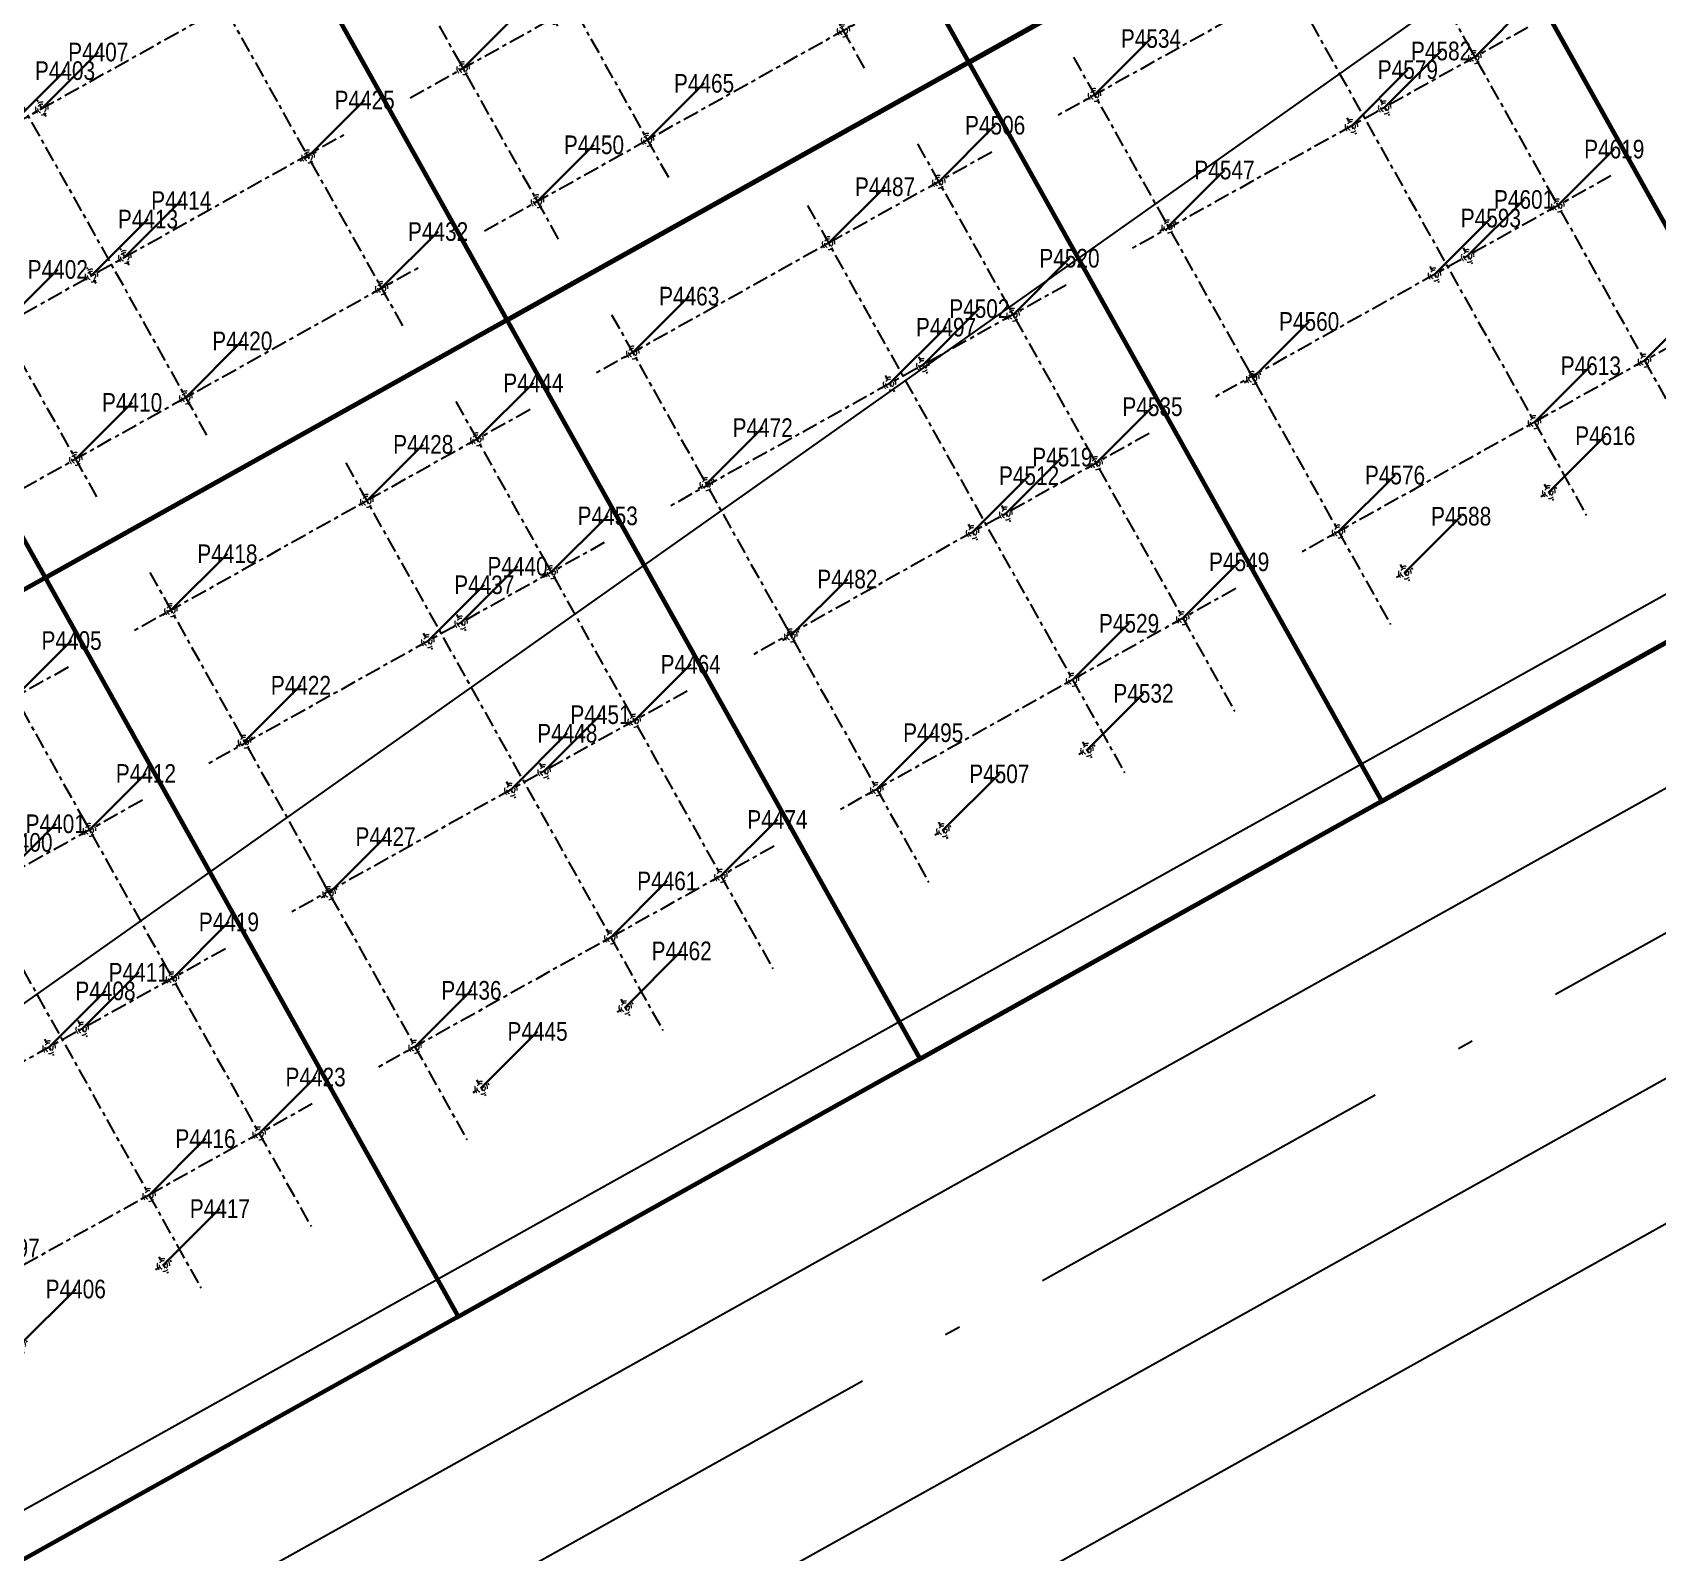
# Model space of a CAD drawing. Header units: millimetres. Extents: x 0 to 571985, y 0 to 2066666.
# Drawn here: x 568616.89 to 568655.28, y 2065302.9 to 2065338.82 of the extents above; entities that cross this region are included whole.
import ezdxf
from ezdxf.enums import TextEntityAlignment as Align
from ezdxf.xclip import XClip

# ---------------------------------------------------------------- set-up
doc = ezdxf.new("R2010")
doc.units = ezdxf.units.MM
for name, pattern in [('ACAD_ISO10W100', [18.5, 12, -3, 0.5, -3]), ('CENTER', [3, 1.5, -0.5, 0.5, -0.5]), ('CENTER2', [1.125, 0.75, -0.125, 0.125, -0.125]), ('HIDDEN', [0.75, 0.5, -0.25]), ('Xref Grid (A1)$0$CENTER2', [1.125, 0.75, -0.125, 0.125, -0.125])]:
    doc.linetypes.add(name, pattern=pattern)
for name, color, linetype in [('01.AXIS', 160, 'CENTER2'), ('BoThamCo', 94, 'Continuous'), ('CDC.01.AXIS', 160, 'CENTER2'), ('ChiaLo', 128, 'CENTER'), ('datOBt', 42, 'Continuous'), ('datOlienke', 42, 'Continuous'), ('LogDg', 7, 'Continuous'), ('loKBT', 42, 'Continuous'), ('LoLK', 6, 'Continuous'), ('RANHGIOI', 2, 'HIDDEN'), ('TimDg', 222, 'Continuous'), ('ViaHeS', 32, 'Continuous'), ('Xref Grid (A1)$0$01.AXIS', 160, 'Xref Grid (A1)$0$CENTER2')]:
    doc.layers.add(name, color=color, linetype=linetype)
for name, color, linetype, lineweight in [('A-NET THAY', 125, 'Continuous', 18), ('A-TUONG', 255, 'Continuous', 35), ('boDnv', 54, 'Continuous', 25), ('E- RANH GIOI', 1, 'CENTER', 13), ('E- THAY', 9, 'Continuous', 20), ('kata_text', 254, 'Continuous', 30)]:
    doc.layers.add(name, color=color, linetype=linetype, lineweight=lineweight)
doc.layers.add('KCS_Plotter', color=11, linetype='Continuous', plot=False)
doc.styles.add('kata_dim', font='vnrms.shx', dxfattribs={"width": 0.66, "oblique": 7})
doc.styles.add('kata_text', font='arial.ttf', dxfattribs={"width": 0.8})
doc.styles.add('rms', font='romans.shx', dxfattribs={"width": 0.7, "bigfont": 'vns.shx'})
doc.linetypes.add('ADL', pattern='A,0.125,-0.15,["++",rms,S=0.5,R=0,X=0,Y=-0.2245],-1.35,1.125', length=2.75)
doc.dimstyles.new('kata_dim_iso', dxfattribs={"dimtxt": 2.5, "dimasz": 1.5, "dimexe": 1.5, "dimexo": 2.5, "dimtad": 1, "dimdec": 0, "dimzin": 0, "dimdsep": 46, "dimtxsty": 'kata_dim', "dimblk": 'kata_block_ArchTick', "dimcen": 0.09, "dimdle": 1.2, "dimclrd": 8, "dimclre": 8, "dimclrt": 3, "dimadec": 0, "dimazin": 0, "dimtfac": 1, "dimtdec": 0, "dimtix": 1, "dimtofl": 0, "dimtmove": 0, "dimatfit": 3, "dimfxl": 3.75, "dimfxlon": 1, "dimtolj": 1, "dimtzin": 0, "dimarcsym": 0})

# ---------------------------------------------------------------- blocks, each defined once
blk = doc.blocks.new('NEN')
at = {"layer": 'boDnv', "color": 10, "linetype": 'ADL', "ltscale": 0.25}
for points in [[(348.484, 150.338), (305.78, 227.798), (296.989, 230.432), (285.105, 224.175), (143.113, 162.282), (141.059, 156.62), (188.792, 61.183), (194.578, 59.399), (346.759, 144.316)], [(116.663, 150.753), (122.733, 148.551), (135.807, 122.411), (133.753, 116.749), (-8.129, 54.905), (-13.649, 57.26), (-23.763, 84.693), (-21.221, 90.652)], [(236.622, -34.449), (249.689, -60.576), (255.475, -62.36), (412.421, 25.215), (414.146, 31.236), (400.061, 56.783), (394.08, 58.497), (238.515, -28.308)]]:
    blk.add_lwpolyline(points, close=True, dxfattribs=at)
for points in [[(447.024, -28.766, 0.001711), (440.579, -16.796), (434.623, -15.073), (276.129, -103.512), (274.235, -109.654), (280.307, -121.793)], [(453.046, -54.034), (455.698, -45.19, 0.001456), (450.312, -34.947), (283.441, -128.06), (289.631, -140.435), (295.361, -142.147), (300.824, -138.974)]]:
    blk.add_lwpolyline(points, format="xyb", close=True, dxfattribs=at)
at = {"layer": 'BoThamCo'}
for points in [[(349.559, 150.459), (306.458, 228.639), (296.885, 231.508), (284.672, 225.077), (142.319, 163.027), (139.972, 156.557), (188.089, 60.353), (194.691, 58.318), (347.607, 143.644)], [(336.347, -49.298), (331.474, -40.565), (324.672, -38.635), (260.962, -74.185), (258.833, -81.093), (263.315, -90.055), (269.918, -92.091), (334.417, -56.1)]]:
    blk.add_lwpolyline(points, close=True, dxfattribs=at)
at = {"layer": 'ChiaLo', "ltscale": 5}
for points in [[(120.963, 110.083), (104.98, 146.751)], [(115.462, 107.686), (99.479, 144.354)], [(126.14, 143.975), (109.375, 136.668)], [(109.962, 105.289), (93.979, 141.957)], [(104.462, 102.891), (88.479, 139.559)], [(98.962, 100.494), (82.979, 137.162)], [(130.171, 135.915), (-19.638, 70.615)], [(93.462, 98.096), (77.479, 134.764)], [(87.961, 95.699), (71.978, 132.367)], [(82.461, 93.301), (66.478, 129.969)], [(76.961, 90.904), (60.978, 127.572)], [(407.979, 44.494), (242.267, -47.972)], [(304.137, 9.454), (323.627, -25.476)], [(293.221, 3.363), (312.712, -31.567)], [(282.305, -2.728), (301.796, -37.658)], [(271.39, -8.819), (290.881, -43.749)], [(260.474, -14.91), (279.965, -49.84)]]:
    blk.add_lwpolyline(points, dxfattribs=at)
at = {"layer": 'datOBt'}
blk.add_lwpolyline([(235.548, -34.538), (248.986, -61.406), (255.589, -63.441), (413.268, 24.543), (415.221, 31.358), (400.736, 57.63), (393.956, 59.573), (237.678, -27.63)], close=True, dxfattribs=at)
at = {"layer": 'datOlienke'}
blk.add_lwpolyline([(116.629, 151.829), (123.449, 149.355), (136.893, 122.474), (134.546, 116.004), (-8.125, 53.816), (-14.438, 56.509), (-24.839, 84.72), (-21.985, 91.41)], close=True, dxfattribs=at)
for points in [[(448.369, -29.161, 0.001887), (441.258, -15.951), (434.5, -13.997), (275.291, -102.834), (273.162, -109.742), (279.88, -123.176)], [(453.888, -54.71), (456.773, -45.088, 0.001636), (450.717, -33.576), (282.119, -127.653), (288.93, -141.269), (295.49, -143.229), (301.319, -139.843)]]:
    blk.add_lwpolyline(points, format="xyb", close=True, dxfattribs=at)
at = {"layer": 'LogDg'}
for points in [[(34.296, -348.766, -0.124666), (14.114, -339.771, 0.262937), (-5.331, -336.771, -0.009345), (-40.959, -349.473), (-145.868, -384.68, 0.405257), (-155.456, -403.235), (-146.557, -432.72), (-158.046, -436.187), (-166.572, -407.936, 0.423227), (-185.704, -398.049), (-272.077, -427.035, 0.40652), (-277.181, -436.964), (-262.947, -483.397), (-271.552, -486.035), (-285.593, -440.232, 0.421949), (-295.787, -434.992), (-422.26, -477.436, 0.346831), (-427.684, -485.726), (-426.662, -497.249, 0.109851), (-417.21, -527.045), (-422.398, -530.058, -0.109851), (-432.639, -497.779), (-433.194, -491.512, 0.484967), (-443.708, -484.634), (-484.199, -498.222, 0.36701), (-492.228, -511.51), (-484.402, -560.012), (-490.326, -560.967), (-497.433, -516.92, 0.457512), (-512.889, -507.388), (-525.337, -511.314, 0.375227), (-533.554, -524.795, 0.049445), (-523.248, -562.118), (-518.404, -576.577), (-525.515, -578.96), (-530.307, -564.659, -0.044276), (-540.221, -530.036, 0.448349), (-555.614, -520.863), (-568.853, -525.038), (-576.072, -502.149), (-552.391, -494.681, 0.333336), (-544.003, -482.976), (-545.865, -397.305, 0.120559), (-569.998, -307.198), (-621.979, -219.712, 0.334943), (-635.359, -214.239), (-686.931, -227.855), (-689.803, -216.977), (-647.957, -205.93, 0.498191), (-640.704, -188.198), (-654.378, -165.183, -0.144979), (-668.853, -108.061), (-659.845, 118.23, 0.428088), (-671.924, 130.707), (-689.222, 130.58), (-689.305, 141.83), (-670.344, 141.969, 0.400474), (-658.442, 153.492), (-657.828, 168.904), (-656.06, 189.374), (-648.588, 188.728), (-650.341, 168.432), (-650.889, 154.678, 0.425345), (-638.921, 142.201), (-621.613, 142.328, 0.402651), (-609.707, 153.94), (-609.387, 163.859, -0.019867), (-608.227, 179.942), (-606.8, 192.652), (-600.838, 191.983), (-602.264, 179.273, 0.019867), (-603.39, 163.665), (-603.676, 154.802, 0.425871), (-591.594, 142.415), (-548.362, 142.733), (-548.28, 131.483), (-592.887, 131.155, 0.401789), (-604.791, 119.578), (-607.754, 35.571, -0.005984), (-607.983, 30.718, 0.462462), (-599.177, 22.287), (-555.377, 26.801), (-554.762, 20.832), (-603.242, 15.836, 0.355613), (-610.381, 8.689), (-613.794, -24.838, 0.475348), (-605.015, -33.606), (-508.268, -23.636, 0.016072), (-476.806, -19.368, 0.37392), (-470.138, -11.259), (-470.705, 9.348), (-464.707, 9.513), (-464.235, -7.648, 0.461916), (-454.747, -15.288), (-421.581, -8.993, 0.020567), (-382.015, 0.216), (-299.764, 22.963, 0.415004), (-292.798, 35.293), (-296.969, 50.218), (-285.412, 53.448), (-281.218, 38.439, 0.413423), (-268.921, 31.492), (-169.968, 58.858, 0.427702), (-164.496, 69.052), (-169.623, 84.754), (-163.92, 86.616), (-158.479, 69.956, 0.400853), (-148.742, 64.729), (-123.897, 71.6, 0.437327), (-113.795, 91.173), (-114.462, 93.013), (-128.551, 136.154), (-105.736, 143.605), (-91.769, 100.833), (-90.91, 98.466, 0.429754), (-70.957, 89.772, 0.001079), (-63.934, 92.766, 0.001474), (-62.342, 93.454), (-47.534, 99.909, 0.386536), (-43.126, 109.726), (-48.301, 125.574), (-42.598, 127.436), (-38.076, 113.59, 0.442444), (-27.275, 108.739), (111.617, 169.28, 0.414214), (115.754, 179.811), (109.361, 194.478), (114.861, 196.875), (121.255, 182.208, 0.414214), (131.785, 178.071), (252.97, 230.894), (276.872, 241.312), (291.579, 249.057, 0.419837), (295.267, 261.365), (290.95, 269.196), (301.459, 274.99), (306.058, 266.648, 0.408717), (318.136, 263.031), (326.546, 267.464), (332.148, 256.836), (324.233, 252.656, 0.419466), (320.555, 240.352), (397.092, 101.523, 0.433643), (408.413, 98.649), (440.787, 119.386), (444.023, 114.334), (410.428, 92.813, 0.395048), (407.737, 82.215), (451.056, 3.639, -0.005576), (472.219, -35.781, 0.422017), (490.066, -41.118), (502.995, -33.918), (514.672, -54.886), (500.295, -62.892, 0.404193), (495.052, -80.181), (502.502, -94.711), (491.824, -100.186), (485.095, -87.061, 0.424556), (467.192, -81.64), (316.164, -165.913), (307.211, -171.115, 0.396001), (304.075, -181.611), (326.147, -225.742), (318.098, -229.768), (296.726, -187.038, 0.432664), (285.552, -183.699), (178.072, -246.148, 0.389772), (174.86, -256.488), (194.1, -297.126), (188.677, -299.693), (170.231, -260.733, 0.439085), (158.982, -257.239), (145.496, -265.075, -0.013452), (97.701, -291.151, 0.262926), (86.853, -307.563, -0.162068), (76.015, -333.842, 0.270323), (72.318, -353.653), (79.981, -375.074), (57.383, -383.157), (49.72, -361.737, 0.270325), (34.296, -348.766)], [(462.182, -42.484, 0.004173), (446.541, -13.107, 0.41755), (435.613, -9.94), (272.325, -101.054, 0.401037), (269.068, -111.618), (286.084, -145.639, 0.427514), (297.137, -149.047), (456.991, -59.849, 0.406017), (462.182, -42.484)]]:
    blk.add_lwpolyline(points, format="xyb", dxfattribs=at)
for points in [[(309.754, 235.089, 0.408612), (297.679, 238.707), (282.072, 230.488), (138.648, 167.972, 0.429738), (134.69, 157.06), (183.991, 58.487, 0.427514), (195.044, 55.079), (351.711, 142.498, 0.412716), (354.819, 153.347)], [(-6.653, 51.185), (136.874, 113.746, 0.429738), (140.832, 124.658), (126.05, 154.214, 0.398858), (115.699, 157.969), (-24.481, 96.867, 0.397369), (-28.79, 86.766), (-17.356, 55.751, 0.431261)], [(392.266, 68.936, 0.412716), (395.374, 79.784), (365.44, 134.08, 0.415712), (354.536, 137.204), (197.099, 49.355, 0.401037), (193.842, 38.79), (221.604, -16.718, 0.427514), (232.657, -20.125)], [(-1.168, 12.049), (-9.545, 35.211, -0.395588), (-5.218, 45.265), (140.335, 108.71, -0.398858), (150.687, 104.955), (161.697, 82.941, -0.429738), (157.739, 72.029), (9.552, 7.436, -0.433088)], [(231.455, -36.414), (244.888, -63.273, 0.427514), (255.942, -66.68), (417.372, 23.397, 0.412716), (420.48, 34.246), (405.996, 60.518, 0.415712), (395.092, 63.642), (234.712, -25.849, 0.401037)], [(270.27, -95.329, -0.427514), (259.217, -91.922), (254.74, -82.969, -0.401037), (257.996, -72.404), (323.21, -36.016, -0.414214), (334.094, -39.103), (338.967, -47.836, -0.414214), (335.879, -58.72)]]:
    blk.add_lwpolyline(points, format="xyb", close=True, dxfattribs=at)
at = {"layer": 'loKBT'}
for points in [[(293.221, 3.363), (282.305, -2.728), (292.051, -20.193), (302.966, -14.102)], [(282.305, -2.728), (271.39, -8.819), (281.135, -26.284), (292.051, -20.193)], [(313.882, -8.011), (302.966, -14.102), (312.712, -31.567), (323.627, -25.476)], [(271.39, -8.819), (260.474, -14.91), (270.219, -32.375), (281.135, -26.284)], [(302.966, -14.102), (292.051, -20.193), (301.796, -37.658), (312.712, -31.567)], [(260.474, -14.91), (249.558, -21.001), (259.304, -38.466), (270.219, -32.375)], [(292.051, -20.193), (281.135, -26.284), (290.881, -43.749), (301.796, -37.658)], [(281.135, -26.284), (270.219, -32.375), (279.965, -49.84), (290.881, -43.749)], [(270.219, -32.375), (259.304, -38.466), (269.049, -55.931), (279.965, -49.84)]]:
    blk.add_lwpolyline(points, close=True, dxfattribs=at)
at = {"layer": 'LoLK'}
for points in [[(123.449, 149.355), (116.629, 151.829), (104.98, 146.751), (109.375, 136.668), (126.14, 143.975)], [(104.98, 146.751), (99.479, 144.354), (107.471, 126.02), (112.971, 128.417)], [(99.479, 144.354), (93.979, 141.957), (101.971, 123.623), (107.471, 126.02)], [(130.171, 135.915), (126.14, 143.975), (109.375, 136.668), (112.971, 128.417)], [(93.979, 141.957), (88.479, 139.559), (96.471, 121.225), (101.971, 123.623)], [(88.479, 139.559), (82.979, 137.162), (90.97, 118.828), (96.471, 121.225)], [(82.979, 137.162), (77.479, 134.764), (85.47, 116.43), (90.97, 118.828)], [(77.479, 134.764), (71.978, 132.367), (79.97, 114.033), (85.47, 116.43)], [(71.978, 132.367), (66.478, 129.969), (74.47, 111.635), (79.97, 114.033)], [(66.478, 129.969), (60.978, 127.572), (68.97, 109.238), (74.47, 111.635)], [(112.971, 128.417), (107.471, 126.02), (115.462, 107.686), (120.963, 110.083)], [(107.471, 126.02), (101.971, 123.623), (109.962, 105.289), (115.462, 107.686)], [(101.971, 123.623), (96.471, 121.225), (104.462, 102.891), (109.962, 105.289)], [(96.471, 121.225), (90.97, 118.828), (98.962, 100.494), (104.462, 102.891)], [(90.97, 118.828), (85.47, 116.43), (93.462, 98.096), (98.962, 100.494)], [(85.47, 116.43), (79.97, 114.033), (87.961, 95.699), (93.462, 98.096)], [(79.97, 114.033), (74.47, 111.635), (82.461, 93.301), (87.961, 95.699)], [(74.47, 111.635), (68.97, 109.238), (76.961, 90.904), (82.461, 93.301)], [(68.97, 109.238), (63.469, 106.84), (71.461, 88.506), (76.961, 90.904)]]:
    blk.add_lwpolyline(points, close=True, dxfattribs=at)
at = {"layer": 'RANHGIOI', "color": 1, "ltscale": 9, "const_width": 1}
blk.add_lwpolyline([(460, -51.299, 0.006594), (435.293, -5.051), (303.078, 234.769), (284.672, 225.077), (-55.993, 76.586), (-56.839, 76.223, -0.005137), (-90.743, 62.093), (-377.217, -17.133, -0.020567), (-418.225, -26.678), (-463.443, -35.259, -0.021218), (-506.422, -41.541), (-623.638, -53.62), (-626.464, -70.884, 0.128574), (-620.42, -135.36), (-615.505, -148.86, 0.039408), (-607.143, -167.188), (-594.172, -190.555), (-547.57, -259.493, -0.11987), (-522.704, -326.397), (-507.917, -451.947), (-504.475, -473.277), (-499.271, -471.636), (-50.48, -321.024, 0.050684), (130.425, -239.135), (301.319, -139.843)], format="xyb", close=True, dxfattribs=at)
at = {"layer": 'TimDg', "linetype": 'ACAD_ISO10W100', "ltscale": 0.75}
for points in [[(283.906, 294.402), (445.802, 0.743, -0.007517), (474.039, -52.348), (508.786, -120.117, 0.000278)], [(-618.456, -41.023), (-507.652, -29.604, 0.021218), (-465.681, -23.47), (-420.462, -14.888, 0.020567), (-380.415, -5.567), (-94.607, 73.475, 0.005041), (-61.569, 87.252, 0.001474), (-59.945, 87.954), (279.472, 235.9), (307.904, 250.872)]]:
    blk.add_lwpolyline(points, format="xyb", dxfattribs=at)
for points in [[(80.71, -412.741), (34.278, -282.941), (-103.138, 96.993), (-128.229, 173.827)], [(335.549, -254.599), (124.099, 168.176)], [(150.079, 116.23), (-16.139, 43.778)], [(222.758, -29.084), (405.905, 73.111)], [(431.013, 27.573), (246.062, -75.628)], [(446.462, -0.451), (260.371, -104.289)]]:
    blk.add_lwpolyline(points, dxfattribs=at)
at = {"layer": 'ViaHeS', "elevation": 0}
blk.add_lwpolyline([(-483.362, -504.27), (-441.21, -490.124), (-436.029, -493.514), (-435.627, -498.044, 0.109851), (-424.993, -531.564), (-414.615, -525.539, -0.109851), (-423.674, -496.984), (-424.342, -489.445), (-420.001, -483.006), (-295.249, -441.14), (-289.043, -444.33), (-275.854, -487.354), (-258.645, -482.078), (-271.972, -438.601), (-268.698, -432.23), (-181.634, -403.012), (-172.975, -407.486), (-163.79, -437.92), (-140.813, -430.986), (-150.211, -399.847), (-145.597, -390.918), (-39.026, -355.153, 0.008545), (-6.235, -343.522, -0.249193), (12.375, -345.964, 0.09975), (30.772, -354.181, -0.256949), (45.215, -366.957), (51.733, -385.178), (85.63, -373.053), (79.112, -354.831, -0.256949), (82.174, -335.793, 0.136918), (92.607, -310.438, -0.249193), (103.308, -295.017, 0.012659), (148.511, -270.262), (162.157, -262.333), (168.62, -264.341), (185.966, -300.977), (196.811, -295.842), (179.033, -258.291), (181.216, -251.26), (287.384, -189.574), (293.944, -191.534), (314.073, -231.781), (330.172, -223.729), (309.538, -182.474), (311.625, -175.49), (319.134, -171.127), (408.277, -121.386), (412.274, -122.589), (434.351, -165.321), (442.347, -161.19), (420.137, -118.201), (421.38, -114.074), (470.335, -86.758), (479.641, -89.576), (486.485, -102.924), (507.841, -91.973), (500.499, -77.654), (503.421, -68.019), (517.591, -60.128), (500.076, -28.676), (486.971, -35.974), (477.625, -33.17, 0.0056), (456.311, 6.536), (412.324, 86.322), (414.12, 93.398), (444.832, 113.071), (439.977, 120.649), (409.766, 101.296), (403.142, 102.978), (327.714, 239.794), (330.524, 249.193), (334.945, 251.528), (323.749, 272.772), (318.926, 270.23), (309.354, 273.096), (306.713, 277.887), (285.696, 266.299), (288.11, 261.921), (285.295, 252.529), (274.271, 246.724), (129.387, 183.571), (122.806, 186.157), (117.612, 198.074), (106.611, 193.279), (111.806, 181.362), (109.22, 174.781), (26.33, 138.65), (-29.869, 114.154), (-36.004, 116.909), (-39.746, 128.368), (-51.153, 124.642), (-47.055, 112.092), (-50.086, 105.341), (-75.921, 94.08), (-84.511, 97.937), (-100.033, 145.467), (-134.254, 134.292), (-118.657, 86.529), (-123.231, 78.009), (-150.258, 70.535), (-156.629, 73.955), (-161.068, 87.547), (-172.475, 83.822), (-168.207, 70.753), (-171.474, 64.667), (-269.546, 37.545), (-275.711, 41.028), (-279.634, 55.063), (-302.748, 48.603), (-298.843, 34.63), (-302.316, 28.482), (-383.614, 5.999, -0.020567), (-422.7, -3.099), (-456.246, -9.465), (-461.296, -5.399), (-461.708, 9.595), (-473.703, 9.265), (-473.239, -7.637), (-478.028, -13.489, -0.015955), (-508.883, -17.667), (-606.147, -27.691), (-610.614, -23.229), (-607.49, 7.461), (-602.01, 12.947), (-554.455, 17.848), (-555.685, 29.785), (-600.448, 25.172), (-605.043, 29.645, 0.007073), (-604.756, 35.466), (-601.912, 116.095), (-594.665, 123.142), (-548.221, 123.483), (-548.421, 150.733), (-593.42, 150.402), (-600.493, 157.35, -0.027886), (-599.283, 178.939), (-597.857, 191.648), (-609.782, 192.987), (-611.208, 180.277, 0.019867), (-612.385, 163.955), (-612.597, 157.389), (-619.823, 150.342), (-639.316, 150.198), (-646.998, 158.133), (-646.598, 168.196), (-644.852, 188.405), (-659.796, 189.697), (-661.572, 169.14), (-662.014, 158.023), (-670.332, 149.97), (-689.364, 149.83), (-689.163, 122.58), (-671.417, 122.71), (-663.736, 114.776), (-672.6, -107.912, 0.144979), (-657.602, -167.099), (-644.687, -188.836), (-648.335, -197.756), (-691.845, -209.242), (-684.889, -235.59), (-633.86, -222.118), (-622.039, -226.953), (-573.255, -309.058, -0.120474), (-549.614, -397.387), (-547.842, -478.902), (-555.298, -489.306), (-577.876, -496.427), (-567.048, -530.76), (-552.743, -526.248), (-543.713, -531.719, 0.042979), (-533.836, -565.928), (-529.071, -580.151), (-514.848, -575.386), (-519.719, -560.846, -0.045576), (-529.315, -527.166), (-523.005, -516.87), (-508.247, -512.215), (-500.456, -517.02), (-493.287, -561.445), (-481.44, -559.534), (-488.883, -513.408), (-483.362, -504.27)], format="xyb", dxfattribs=at)
at = {"layer": 'ViaHeS'}
for points in [[(284.672, 225.077), (142.319, 163.027), (139.972, 156.557), (188.089, 60.353), (194.691, 58.318), (347.607, 143.644), (349.559, 150.459), (306.458, 228.639), (296.885, 231.508)], [(116.629, 151.829), (123.449, 149.355), (136.893, 122.474), (134.546, 116.004), (-8.125, 53.816), (-14.438, 56.509), (-24.839, 84.72), (-21.985, 91.41)], [(235.548, -34.538), (248.986, -61.406), (255.589, -63.441), (413.268, 24.543), (415.221, 31.358), (400.736, 57.63), (393.956, 59.573), (237.678, -27.63)], [(334.417, -56.1), (336.347, -49.298), (331.474, -40.565), (324.672, -38.635), (260.962, -74.185), (258.833, -81.093), (263.315, -90.055), (269.918, -92.091)]]:
    blk.add_lwpolyline(points, close=True, dxfattribs=at)
blk.add_lwpolyline([(441.258, -15.951), (434.5, -13.997), (275.291, -102.834), (273.162, -109.742), (288.93, -141.269), (295.49, -143.229), (301.319, -139.843), (453.888, -54.71), (456.773, -45.088, 0.004151)], format="xyb", close=True, dxfattribs=at)
blk.add_lwpolyline([(450.717, -33.576), (448.369, -29.161), (279.88, -123.176), (282.119, -127.653), (450.717, -33.576)], dxfattribs=at)
blk = doc.blocks.new('NEN A')
at = {"layer": 'datOlienke'}
for points in [[(7.63, 25, 0.001887), (7.857, 40), (2.908, 45), (-179.409, 45), (-184.635, 40.005), (-185.313, 25)], [(0, 0), (7.208, 6.997, 0.001636), (7.529, 20), (-185.54, 20), (-186.227, 4.791), (-181.454, -0.117), (-174.714, 0)]]:
    blk.add_lwpolyline(points, format="xyb", close=True, dxfattribs=at)
blk = doc.blocks.new('A$C758D662A')
at = {"linetype": 'HIDDEN', "ltscale": 500}
for radius in [300, 200]:
    blk.add_circle((0, 0), radius, dxfattribs=at)
at = {"layer": 'CDC.01.AXIS', "ltscale": 200}
for p, q in [((437, 0), (-437, 0)), ((0, 437), (0, -437))]:
    blk.add_line(p, q, dxfattribs=at)
blk = doc.blocks.new('MB TANG 2 BT1')
at = {"layer": '01.AXIS', "ltscale": 500}
for p, q in [((7195672, 840351), (7195672, 824990)), ((7200972, 840351), (7200972, 824990)), ((7203952, 840351), (7203952, 824990)), ((7205388, 839327), (7194643, 839327)), ((7205388, 835727), (7194643, 835727)), ((7205388, 831707), (7194643, 831707)), ((7205388, 827507), (7194643, 827507))]:
    blk.add_line(p, q, dxfattribs=at)
at = {"extrusion": (0, -2.11758e-22, -1), "xscale": 0.5, "yscale": 0.5, "zscale": -0.5}
for p in [(-7195672, 839327), (-7203952, 839327), (-7195672, 835767), (-7203952, 835727), (-7203952, 831707), (-7195672, 831667), (-7195672, 827507), (-7203952, 827507), (-7196562, 825897), (-7200462, 825897)]:
    blk.add_blockref('A$C758D662A', p, dxfattribs=at)
at = {"extrusion": (0, 0, -1), "xscale": 0.4999999999999999, "yscale": 0.4999999999999999, "zscale": -0.5, "rotation": 90}
for p in [(-7200972, 839327), (-7200612, 835727), (-7201512, 835727), (-7200612, 831707), (-7201512, 831707), (-7200972, 827507)]:
    blk.add_blockref('A$C758D662A', p, dxfattribs=at)
blk = doc.blocks.new('NEN BT1')
at = {"layer": 'loKBT'}
for points in [[(-155.677, 43), (-168.177, 43), (-168.177, 23), (-155.677, 23)], [(-143.177, 43), (-155.677, 43), (-155.677, 23), (-143.177, 23)], [(-130.677, 43), (-143.177, 43), (-143.177, 23), (-130.677, 23)], [(-118.177, 43), (-130.677, 43), (-130.677, 23), (-118.177, 23)], [(-155.677, 23), (-168.177, 23), (-168.177, 3), (-155.677, 3)], [(-143.177, 23), (-155.677, 23), (-155.677, 3), (-143.177, 3)], [(-130.677, 23), (-143.177, 23), (-143.177, 3), (-130.677, 3)], [(-118.177, 23), (-130.677, 23), (-130.677, 3), (-118.177, 3)], [(-105.677, 23), (-118.177, 23), (-118.177, 3), (-105.677, 3)]]:
    blk.add_lwpolyline(points, close=True, dxfattribs=at)
blk = doc.blocks.new('kata_block_ArchTick')
at = {"color": 8}
blk.add_line((1, 0), (-1, 0), dxfattribs=at)
at = {"color": 8, "const_width": 0.15}
blk.add_lwpolyline([(-0.5, -0.5), (0.5, 0.5)], dxfattribs=at)
blk = doc.blocks.new('NEN H01')
at = {"layer": 'datOlienke'}
blk.add_lwpolyline([(-2.11, 40), (3.153, 35.007), (4.737, 4.993), (0, 0), (-155.636, 0), (-160.347, 4.992), (-158.608, 35.008), (-153.319, 40)], close=True, dxfattribs=at)
at = {"layer": 'LoLK'}
for points in [[(-56.818, 40), (-62.818, 40), (-62.818, 20), (-56.818, 20)], [(-50.818, 40), (-56.818, 40), (-56.818, 20), (-50.818, 20)], [(-44.818, 40), (-50.818, 40), (-50.818, 20), (-44.818, 20)], [(-38.818, 40), (-44.818, 40), (-44.818, 20), (-38.818, 20)], [(-32.818, 40), (-38.818, 40), (-38.818, 20), (-32.818, 20)], [(-26.818, 40), (-32.818, 40), (-32.818, 20), (-26.818, 20)], [(-20.818, 40), (-26.818, 40), (-26.818, 20), (-20.818, 20)], [(-14.818, 40), (-20.818, 40), (-20.818, 20), (-14.818, 20)], [(3.153, 35.007), (-2.11, 40), (-14.818, 40), (-14.818, 29), (3.47, 29)], [(3.945, 20), (3.47, 29), (-14.818, 29), (-14.818, 20)], [(-62.818, 20), (-68.818, 20), (-68.818, 0), (-62.818, 0)], [(-56.818, 20), (-62.818, 20), (-62.818, 0), (-56.818, 0)], [(-50.818, 20), (-56.818, 20), (-56.818, 0), (-50.818, 0)], [(-44.818, 20), (-50.818, 20), (-50.818, 0), (-44.818, 0)], [(-38.818, 20), (-44.818, 20), (-44.818, 0), (-38.818, 0)], [(-32.818, 20), (-38.818, 20), (-38.818, 0), (-32.818, 0)], [(-26.818, 20), (-32.818, 20), (-32.818, 0), (-26.818, 0)], [(-20.818, 20), (-26.818, 20), (-26.818, 0), (-20.818, 0)], [(-14.818, 20), (-20.818, 20), (-20.818, 0), (-14.818, 0)]]:
    blk.add_lwpolyline(points, close=True, dxfattribs=at)
blk = doc.blocks.new('T2 CUM A7')
at = {"layer": '01.AXIS', "ltscale": 500}
for p, q in [((26.11, 0.914, 0), (26.11, -13.543, 0)), ((26.11, -0.11, 0), (33.89, -0.11, 0))]:
    blk.add_line(p, q, dxfattribs=at)
at = {"xscale": 0.0005, "yscale": 0.0005, "zscale": 0.0005}
blk.add_blockref('A$C758D662A', (30.17, -0.11, 0), dxfattribs=at)
blk = doc.blocks.new('pile Plan')
at = {"xscale": 0.5, "yscale": 0.5, "zscale": 0.5}
for p in [(340, 14779), (5440.000004, 14779), (340, 9630), (5440.000004, 9630), (340, 8730), (5440.000004, 8730), (340, 5040), (5440.000004, 5040), (340, 4140), (5440.000004, 4140), (340, -1), (5440.000004, -1)]:
    blk.add_blockref('A$C758D662A', p, dxfattribs=at)
blk = doc.blocks.new('A1 - 2')
at = {"layer": 'Xref Grid (A1)$0$01.AXIS', "ltscale": 500}
for p, q in [((0.11, -1.086), (0.11, -18.434)), ((5.89, -1.086), (5.89, -18.434)), ((0.11, -2.11), (5.89, -2.11)), ((0.11, -7.62), (5.89, -7.62)), ((0.11, -12.39), (5.89, -12.39))]:
    blk.add_line(p, q, dxfattribs=at)
at = {"xscale": 0.001, "yscale": 0.001, "zscale": 0.001}
blk.add_blockref('pile Plan', (0.11, -16.89), dxfattribs=at)
blk = doc.blocks.new('A5 - 2')
at = {"layer": 'Xref Grid (A1)$0$01.AXIS', "ltscale": 500}
for p, q in [((0.11, -1.086), (0.11, -18.434)), ((5.89, -1.086), (5.89, -18.434)), ((0.11, -2.11), (5.89, -2.11)), ((0.11, -7.62), (5.89, -7.62)), ((0.11, -12.39), (5.89, -12.39)), ((0.11, -16.89), (5.89, -16.89))]:
    blk.add_line(p, q, dxfattribs=at)
at = {"xscale": 0.001, "yscale": 0.001, "zscale": 0.001}
blk.add_blockref('pile Plan', (0.11, -16.89), dxfattribs=at)
blk = doc.blocks.new('a1 sao - 2')
at = {"layer": 'Xref Grid (A1)$0$01.AXIS', "ltscale": 500}
for p, q in [((0.11, -1.086), (0.11, -18.434)), ((5.89, -1.086), (5.89, -18.434)), ((0.11, -2.11), (5.89, -2.11)), ((0.11, -7.62), (5.89, -7.62)), ((0.11, -12.39), (5.89, -12.39)), ((0.11, -16.89), (5.89, -16.89))]:
    blk.add_line(p, q, dxfattribs=at)
at = {"xscale": 0.001, "yscale": 0.001, "zscale": 0.001}
blk.add_blockref('pile Plan', (0.11, -16.89), dxfattribs=at)
blk = doc.blocks.new('a5 sao - 2')
at = {"layer": 'Xref Grid (A1)$0$01.AXIS', "ltscale": 500}
for p, q in [((-5.89, -1.086), (-5.89, -18.434)), ((-0.11, -1.086), (-0.11, -18.434)), ((-5.89, -2.11), (-0.11, -2.11)), ((-5.89, -7.62), (-0.11, -7.62)), ((-5.89, -12.39), (-0.11, -12.39)), ((-5.89, -16.89), (-0.11, -16.89))]:
    blk.add_line(p, q, dxfattribs=at)
at = {"xscale": 0.001, "yscale": 0.001, "zscale": 0.001}
blk.add_blockref('pile Plan', (-5.89, -16.89), dxfattribs=at)
blk = doc.blocks.new('*U101')
at = {"color": 0, "ltscale": 0.8, "style": 'kata_text', "width": 0.8}
blk.add_attdef('TEN', text='', height=2.2, dxfattribs=at).set_placement((6.67, 6.67), align=Align.MIDDLE_CENTER)
at = {"color": 0, "ltscale": 0.8, "style": 'kata_text', "width": 0.8, "flags": 1}
blk.add_attdef('CHU_THICH', text='', height=2.2, dxfattribs=at).set_placement((0, 0), align=Align.MIDDLE_CENTER)
at = {"layer": 'Defpoints'}
blk.add_leader([(0, 0), (6.67, 6.67)], dimstyle='kata_dim_iso', override={"dimasz": 0.6, "dimgap": 0.625, "dimtad": 0}, dxfattribs=at)
blk = doc.blocks.new('A$C7EE856B3')
at = {"layer": 'kata_text', "xscale": 0.2, "yscale": 0.2, "zscale": 0.2}
for p, values in [((373.285, -85.776, 0.002), {'TEN': 'P4603'}), ((349.385, -86.042, 0.002), {'TEN': 'P4441'}), ((364.3, -86.672, 0.002), {'TEN': 'P4534'}), ((339.43, -86.992, 0.002), {'TEN': 'P4407'}), ((371.154, -86.967, 0.002), {'TEN': 'P4582'}), ((338.645, -87.431, 0.002), {'TEN': 'P4403'}), ((370.369, -87.406, 0.002), {'TEN': 'P4579'}), ((353.742, -87.731, 0.002), {'TEN': 'P4465'}), ((345.723, -88.127, 0.002), {'TEN': 'P4425'}), ((360.619, -88.722, 0.002), {'TEN': 'P4506'}), ((351.141, -89.184, 0.002), {'TEN': 'P4450'}), ((375.245, -89.286, 0.002), {'TEN': 'P4619'}), ((366.037, -89.78, 0.002), {'TEN': 'P4547'}), ((358.018, -90.176, 0.002), {'TEN': 'P4487'}), ((341.391, -90.501, 0.002), {'TEN': 'P4414'}), ((373.115, -90.476, 0.002), {'TEN': 'P4601'}), ((340.605, -90.94, 0.002), {'TEN': 'P4413'}), ((372.33, -90.915, 0.002), {'TEN': 'P4593'}), ((347.459, -91.234, 0.002), {'TEN': 'P4432'}), ((338.475, -92.13, 0.002), {'TEN': 'P4402'}), ((362.375, -91.865, 0.002), {'TEN': 'P4520'}), ((353.391, -92.761, 0.002), {'TEN': 'P4463'}), ((360.245, -93.055, 0.002), {'TEN': 'P4502'}), ((377.294, -92.952, 0.002), {'TEN': 'P4632'}), ((359.459, -93.494, 0.002), {'TEN': 'P4497'}), ((368.037, -93.359, 0.002), {'TEN': 'P4560'}), ((342.833, -93.819, 0.002), {'TEN': 'P4420'}), ((374.692, -94.406, 0.002), {'TEN': 'P4613'}), ((349.71, -94.811, 0.002), {'TEN': 'P4444'}), ((340.231, -95.273, 0.002), {'TEN': 'P4410'}), ((364.336, -95.374, 0.002), {'TEN': 'P4535'}), ((355.127, -95.869, 0.002), {'TEN': 'P4472'}), ((347.108, -96.264, 0.002), {'TEN': 'P4428'}), ((375.032, -96.06, 0.002), {'TEN': 'P4616'}), ((362.206, -96.565, 0.002), {'TEN': 'P4519'}), ((361.42, -97.004, 0.002), {'TEN': 'P4512'}), ((370.066, -96.991, 0.002), {'TEN': 'P4576'}), ((351.466, -97.954, 0.002), {'TEN': 'P4453'}), ((371.628, -97.962, 0.002), {'TEN': 'P4588'}), ((342.481, -98.85, 0.002), {'TEN': 'P4418'}), ((366.384, -99.041, 0.002), {'TEN': 'P4549'}), ((349.336, -99.144, 0.002), {'TEN': 'P4440'}), ((357.127, -99.448, 0.002), {'TEN': 'P4482'}), ((348.55, -99.583, 0.002), {'TEN': 'P4437'}), ((363.783, -100.494, 0.002), {'TEN': 'P4529'}), ((338.8, -100.9, 0.002), {'TEN': 'P4405'}), ((353.426, -101.463, 0.002), {'TEN': 'P4464'}), ((344.218, -101.957, 0.002), {'TEN': 'P4422'}), ((364.123, -102.149, 0.002), {'TEN': 'P4532'}), ((351.296, -102.653, 0.002), {'TEN': 'P4451'}), ((350.511, -103.092, 0.002), {'TEN': 'P4448'}), ((359.156, -103.079, 0.002), {'TEN': 'P4495'}), ((340.556, -104.042, 0.002), {'TEN': 'P4412'}), ((360.718, -104.051, 0.002), {'TEN': 'P4507'}), ((355.475, -105.13, 0.002), {'TEN': 'P4474'}), ((338.426, -105.232, 0.002), {'TEN': 'P4401'}), ((346.218, -105.537, 0.002), {'TEN': 'P4427'}), ((337.64, -105.671, 0.002), {'TEN': 'P4400'}), ((352.873, -106.583, 0.002), {'TEN': 'P4461'}), ((342.517, -107.552, 0.002), {'TEN': 'P4419'}), ((353.213, -108.237, 0.002), {'TEN': 'P4462'}), ((340.387, -108.742, 0.002), {'TEN': 'P4411'}), ((339.601, -109.181, 0.002), {'TEN': 'P4408'}), ((348.247, -109.168, 0.002), {'TEN': 'P4436'}), ((349.809, -110.14, 0.002), {'TEN': 'P4445'}), ((344.565, -111.218, 0.002), {'TEN': 'P4423'}), ((341.964, -112.672, 0.002), {'TEN': 'P4416'}), ((342.304, -114.326, 0.002), {'TEN': 'P4417'}), ((337.337, -115.257, 0.002), {'TEN': 'P4397'}), ((338.899, -116.228, 0.002), {'TEN': 'P4406'})]:
    blk.add_blockref('*U101', p, dxfattribs=at).add_auto_attribs(values)

msp = doc.modelspace()

# ---------------------------------------------------------------- block references
at = {"layer": 'boDnv', "extrusion": (-2.4685e-06, 4.62064e-06, 1)}
ref = msp.add_blockref('NEN', (568435.985, 2065906.076, 8.141), dxfattribs=at)
XClip(ref).set_block_clipping_path([(139.8082110254, -229.5883792969), (283.7756855394, -107.7363903257)])

# ---------------------------------------------------------------- next in the draw order: linework, layer by layer
at = {"layer": 'KCS_Plotter'}
msp.add_line((568569.707, 2065282.651), (568807.307, 2065450.668), dxfattribs=at)

# ---------------------------------------------------------------- next in the draw order: block references
at = {"layer": 'boDnv', "extrusion": (-2.4685e-06, 4.62064e-06, 1)}
ref = msp.add_blockref('NEN', (568306.127, 2065625.301, 8.141), dxfattribs=at)
XClip(ref).set_block_clipping_path([(271.6948113668, -154.4057308182), (463.651444052, 8.0635878104)])

# ---------------------------------------------------------------- next in the draw order: block references
ref = msp.add_blockref('NEN', (568346.975, 2065358.322, 8.14), dxfattribs=at)
XClip(ref).set_block_clipping_path([(230.8471072778, -72.8969436616), (422.803739963, 89.5723749669)])

# ---------------------------------------------------------------- next in the draw order: linework, layer by layer
at = {"layer": 'ChiaLo', "ltscale": 5, "extrusion": (-2.4685e-06, 4.62064e-06, 1), "elevation": 8.139}
msp.add_lwpolyline([(568755.628, 2065403.194), (568589.135, 2065310.28)], dxfattribs=at)
msp.add_lwpolyline([(568755.628, 2065403.194), (568589.135, 2065310.28)], dxfattribs=at)
msp.add_lwpolyline([(568755.628, 2065403.194), (568589.135, 2065310.28)], dxfattribs=at)
at = {"layer": 'E- RANH GIOI', "ltscale": 0.1, "extrusion": (-2.4685e-06, 4.62064e-06, 1), "const_width": 0.1, "elevation": 8.139}
for points in [[(568640.173, 2065361.661), (568629.261, 2065355.564), (568639.016, 2065338.105), (568649.928, 2065344.202)], [(568629.264, 2065355.573), (568618.351, 2065349.476), (568628.106, 2065332.016), (568639.018, 2065338.113)], [(568659.68, 2065326.734), (568670.592, 2065332.831), (568660.837, 2065350.29), (568649.925, 2065344.194)], [(568618.354, 2065349.484), (568607.442, 2065343.387), (568617.197, 2065325.928), (568628.109, 2065332.024)], [(568648.771, 2065320.645), (568659.683, 2065326.742), (568649.928, 2065344.202), (568639.016, 2065338.105)], [(568607.445, 2065343.395), (568596.532, 2065337.299), (568606.287, 2065319.839), (568617.2, 2065325.936)], [(568637.861, 2065314.557), (568648.773, 2065320.653), (568639.018, 2065338.113), (568628.106, 2065332.016)], [(568626.952, 2065308.468), (568637.864, 2065314.565), (568628.109, 2065332.024), (568617.197, 2065325.928)], [(568616.042, 2065302.379), (568626.954, 2065308.476), (568617.2, 2065325.936), (568606.287, 2065319.839)]]:
    msp.add_lwpolyline(points, close=True, dxfattribs=at)

# ---------------------------------------------------------------- next in the draw order: block references
at = {"layer": 'E- RANH GIOI'}
ref = msp.add_blockref('A$C7EE856B3', (568277.682, 2065424.018, -0.001), dxfattribs=at)
XClip(ref).set_block_clipping_path([(300.1395050399, -138.592949294), (492.0961377256, 23.8763693341)])
at = {"layer": 'E- THAY', "extrusion": (-2.4685e-06, 4.62064e-06, 1)}
ref = msp.add_blockref('MB TANG 2 BT1', (562736.963, 2061076.725, 8.139), dxfattribs=dict(at, xscale=0.0009999925120666717, yscale=0.0009999925120666717, zscale=0.0009999925120666717, rotation=29.1925992700183))
XClip(ref).set_block_clipping_path([(7151816.3215968609, 825277.792863369), (7319392.8537790775, 731650.8388340473), (7398637.3540275097, 873485.1928772926), (7231060.821845293, 967112.1469066143)])
ref = msp.add_blockref('MB TANG 2 BT1', (562747.873, 2061082.814, 8.139), dxfattribs=dict(at, xscale=0.0009999925120666717, yscale=0.0009999925120666717, zscale=0.0009999925120666717, rotation=29.1925992700183))
XClip(ref).set_block_clipping_path([(7139322.7161898613, 825283.5652153492), (7306899.2483720779, 731656.6111860275), (7386143.7486205101, 873490.9652292728), (7218567.2164382935, 967117.9192585945)])
ref = msp.add_blockref('MB TANG 2 BT1', (574497.433, 2069575.138, 8.139), dxfattribs=dict(at, xscale=0.0009999925120666715, yscale=0.0009999925120666715, zscale=0.0009999925120666715, rotation=209.1925992700182))
XClip(ref).set_block_clipping_path([(7260080.8876371384, 857590.248664856), (7092504.3554549217, 951217.2026941776), (7013259.8552064896, 809382.8486509323), (7180836.3873887062, 715755.8946216106)])
ref = msp.add_blockref('MB TANG 2 BT1', (562758.782, 2061088.902, 8.139), dxfattribs=dict(at, xscale=0.0009999925120666717, yscale=0.0009999925120666717, zscale=0.0009999925120666717, rotation=29.1925992700183))
XClip(ref).set_block_clipping_path([(7126829.1107828617, 825289.3375873566), (7294405.6429650784, 731662.3835580349), (7373650.1432135105, 873496.7376012802), (7206073.6110312939, 967123.6916306019)])
ref = msp.add_blockref('MB TANG 2 BT1', (574508.342, 2069581.227, 8.139), dxfattribs=dict(at, xscale=0.0009999925120666715, yscale=0.0009999925120666715, zscale=0.0009999925120666715, rotation=209.1925992700182))
XClip(ref).set_block_clipping_path([(7272574.493044138, 857584.4762928486), (7104997.9608619213, 951211.4303221703), (7025753.4606134892, 809377.0762789249), (7193329.9927957058, 715750.1222496033)])
ref = msp.add_blockref('MB TANG 2 BT1', (562769.692, 2061094.991, 8.139), dxfattribs=dict(at, xscale=0.0009999925120666717, yscale=0.0009999925120666717, zscale=0.0009999925120666717, rotation=29.1925992700183))
XClip(ref).set_block_clipping_path([(7114335.5053737164, 825295.1099493504), (7281912.037555933, 731668.1559200287), (7361156.5378043652, 873502.509963274), (7193580.0056221485, 967129.4639925957)])
at = {"layer": 'loKBT', "extrusion": (-2.4685e-06, 4.62064e-06, 1)}
ref = msp.add_blockref('NEN BT1', (568764.298, 2065381.807, 8.139), dxfattribs=dict(at, xscale=0.9999925120666716, yscale=0.9999925120666716, zscale=0.9999925120666716, rotation=29.1925992700183))
XClip(ref).set_block_clipping_path([(-209.8022790113, 6.8133052755), (-42.2257468291, -86.8136487536), (37.0187534192, 55.0207052897), (-130.5577787629, 148.647659319)])
at = {"layer": 'LoLK', "extrusion": (-2.4685e-06, 4.62064e-06, 1)}
ref = msp.add_blockref('NEN A', (568800.862, 2065303.612, 8.14), dxfattribs=dict(at, rotation=29.16129448429453))
XClip(ref).set_block_clipping_path([(-203.6323672899, 92.7989567299), (-36.0059602007, -0.7357238873), (43.1604411658, 141.1408435565), (-124.4659659234, 234.6755241735)])

# ---------------------------------------------------------------- next in the draw order: block references
at = {"layer": 'boDnv', "extrusion": (-2.4685e-06, 4.62064e-06, 1)}
ref = msp.add_blockref('NEN', (568544.928, 2065197.155, 8.139), dxfattribs=at)
XClip(ref).set_block_clipping_path([(32.8938420893, -97.8240763277), (224.8504747745, 64.6452423008)])

# ---------------------------------------------------------------- next in the draw order: block references
at = {"layer": 'A-NET THAY', "extrusion": (-2.4685e-06, 4.62064e-06, 1)}
ref = msp.add_blockref('a1 sao - 2', (568657.899, 2065325.572, 8.139), dxfattribs=dict(at, rotation=203.5516717765112))
XClip(ref).set_block_clipping_path([(163.8075713387, 175.3986737682), (-12.1590916186, 252.0999277316), (-77.0779240404, 103.1642883033), (98.888738917, 26.4630343402)])
ref = msp.add_blockref('a5 sao - 2', (568652.399, 2065323.175, 8.139), dxfattribs=dict(at, xscale=-1, rotation=203.5516717765113))
XClip(ref).set_block_clipping_path([(-157.8075710549, 175.3986737689), (18.1590919024, 252.099927732), (83.0779243242, 103.1642883038), (-92.8887386331, 26.4630343406)])
ref = msp.add_blockref('a5 sao - 2', (568641.399, 2065318.38, 8.139), dxfattribs=dict(at, rotation=203.5516717765112))
XClip(ref).set_block_clipping_path([(145.8075709627, 175.3986737682), (-30.1590919946, 252.0999277316), (-95.0779244164, 103.1642883033), (80.8887385409, 26.4630343402)])
ref = msp.add_blockref('a1 sao - 2', (568635.898, 2065315.982, 8.139), dxfattribs=dict(at, xscale=-1, rotation=203.5516717765113))
XClip(ref).set_block_clipping_path([(-139.807570918, 175.3986737689), (36.1590920393, 252.099927732), (101.0779244611, 103.1642883038), (-74.8887384962, 26.4630343406)])
ref = msp.add_blockref('a1 sao - 2', (568635.898, 2065315.982, 8.139), dxfattribs=dict(at, rotation=203.5516717765112))
XClip(ref).set_block_clipping_path([(139.8075709178, 175.3986737691), (-36.1590920396, 252.0999277325), (-101.0779244613, 103.1642883043), (74.888738496, 26.4630343411)])
ref = msp.add_blockref('a5 sao - 2', (568630.398, 2065313.585, 8.139), dxfattribs=dict(at, xscale=-1, rotation=203.5516717765113))
XClip(ref).set_block_clipping_path([(-133.807303485, 175.3986737679), (42.1593594723, 252.0999277311), (107.0781918941, 103.1642883029), (-68.8884710632, 26.4630343397)])
ref = msp.add_blockref('a5 sao - 2', (568619.398, 2065308.79, 8.139), dxfattribs=dict(at, rotation=203.5516717765112))
XClip(ref).set_block_clipping_path([(121.8073032747, 175.3986737682), (-54.1593596826, 252.0999277316), (-119.0781921044, 103.1642883033), (56.888470853, 26.4630343402)])
ref = msp.add_blockref('a1 sao - 2', (568613.898, 2065306.392, 8.139), dxfattribs=dict(at, xscale=-1, rotation=203.5516717765113))
XClip(ref).set_block_clipping_path([(-115.8075887349, 175.3986737689), (60.1590742224, 252.099927732), (125.0779066442, 103.1642883038), (-50.8887563131, 26.4630343406)])
ref = msp.add_blockref('A1 - 2', (568657.899, 2065325.572, 8.139), dxfattribs=dict(at, xscale=-1, rotation=23.55167177651123))
XClip(ref).set_block_clipping_path([(163.8075712195, -175.3986737675), (-12.1590917376, -252.0999277306), (-77.0779241594, -103.1642883024), (98.8887387977, -26.4630343392)])
ref = msp.add_blockref('A5 - 2', (568646.899, 2065320.777, 8.139), dxfattribs=dict(at, rotation=23.55167177651129))
XClip(ref).set_block_clipping_path([(-151.8075711289, -175.3986737686), (24.1590918284, -252.0999277318), (89.0779242502, -103.1642883038), (-86.8887387072, -26.4630343404)])
ref = msp.add_blockref('A5 - 2', (568646.899, 2065320.777, 8.139), dxfattribs=dict(at, xscale=-1, rotation=23.55167177651123))
XClip(ref).set_block_clipping_path([(151.8075711285, -175.3986737693), (-24.1590918286, -252.0999277325), (-89.0779242504, -103.1642883043), (86.8887387067, -26.4630343411)])
ref = msp.add_blockref('A1 - 2', (568635.898, 2065315.982, 8.139), dxfattribs=dict(at, rotation=23.55167177651129))
XClip(ref).set_block_clipping_path([(-139.8075710367, -175.3986737686), (36.1590919206, -252.0999277318), (101.0779243424, -103.1642883038), (-74.888738615, -26.4630343404)])
ref = msp.add_blockref('A1 - 2', (568635.898, 2065315.982, 8.139), dxfattribs=dict(at, xscale=-1, rotation=23.55167177651123))
XClip(ref).set_block_clipping_path([(139.8075709175, -175.3986737693), (-36.1590920396, -252.0999277325), (-101.0779244613, -103.1642883043), (74.8887384958, -26.4630343411)])
ref = msp.add_blockref('A5 - 2', (568624.898, 2065311.187, 8.139), dxfattribs=dict(at, rotation=23.55167177651129))
XClip(ref).set_block_clipping_path([(-127.807437192, -175.3986737686), (48.1592257654, -252.0999277318), (113.0780581872, -103.1642883038), (-62.8886047702, -26.4630343404)])
ref = msp.add_blockref('A5 - 2', (568624.898, 2065311.187, 8.139), dxfattribs=dict(at, xscale=-1, rotation=23.55167177651123))
XClip(ref).set_block_clipping_path([(127.8074371915, -175.3986737684), (-48.1592257656, -252.0999277316), (-113.0780581874, -103.1642883033), (62.8886047697, -26.4630343402)])
ref = msp.add_blockref('A1 - 2', (568613.898, 2065306.392, 8.139), dxfattribs=dict(at, rotation=23.55167177651129))
XClip(ref).set_block_clipping_path([(-115.8074370997, -175.3986737675), (60.1592258576, -252.0999277306), (125.0780582794, -103.1642883027), (-50.888604678, -26.4630343392)])
ref = msp.add_blockref('A1 - 2', (568613.898, 2065306.392, 8.139), dxfattribs=dict(at, xscale=-1, rotation=23.55167177651123))
XClip(ref).set_block_clipping_path([(115.8074371004, -175.3986737684), (-60.1592258567, -252.0999277316), (-125.0780582784, -103.1642883033), (50.8886046787, -26.4630343402)])
at = {"layer": 'A-TUONG', "extrusion": (-2.4685e-06, 4.62064e-06, 1)}
ref = msp.add_blockref('T2 CUM A7', (568666.525, 2065310.787, 8.139), dxfattribs=dict(at, rotation=113.5516717765113))
XClip(ref).set_block_clipping_path([(-158.398673638, 165.8075711164), (-235.0999276012, -10.159091841), (-86.164288173, -75.0779242625), (-9.4630342098, 100.8887386946)])
at = {"layer": 'LoLK', "extrusion": (-2.4685e-06, 4.62064e-06, 1)}
ref = msp.add_blockref('NEN H01', (568679.474, 2065313.159, 8.139), dxfattribs=dict(at, rotation=23.55167177651129))
XClip(ref).set_block_clipping_path([(-178.6255551998, -155.3986736166), (-2.6588922425, -232.0999275798), (62.2599401793, -83.1642881518), (-113.706722778, -6.4630341884)])

# ---------------------------------------------------------------- next in the draw order: block references
at = {"layer": 'boDnv', "extrusion": (-2.4685e-06, 4.62064e-06, 1)}
ref = msp.add_blockref('NEN', (568483.379, 2065111.116, 8.139), dxfattribs=at)
XClip(ref).set_block_clipping_path([(93.6907124412, -149.492137952), (237.6581869551, -27.6401489815)])

doc.saveas('drawing.dxf')
